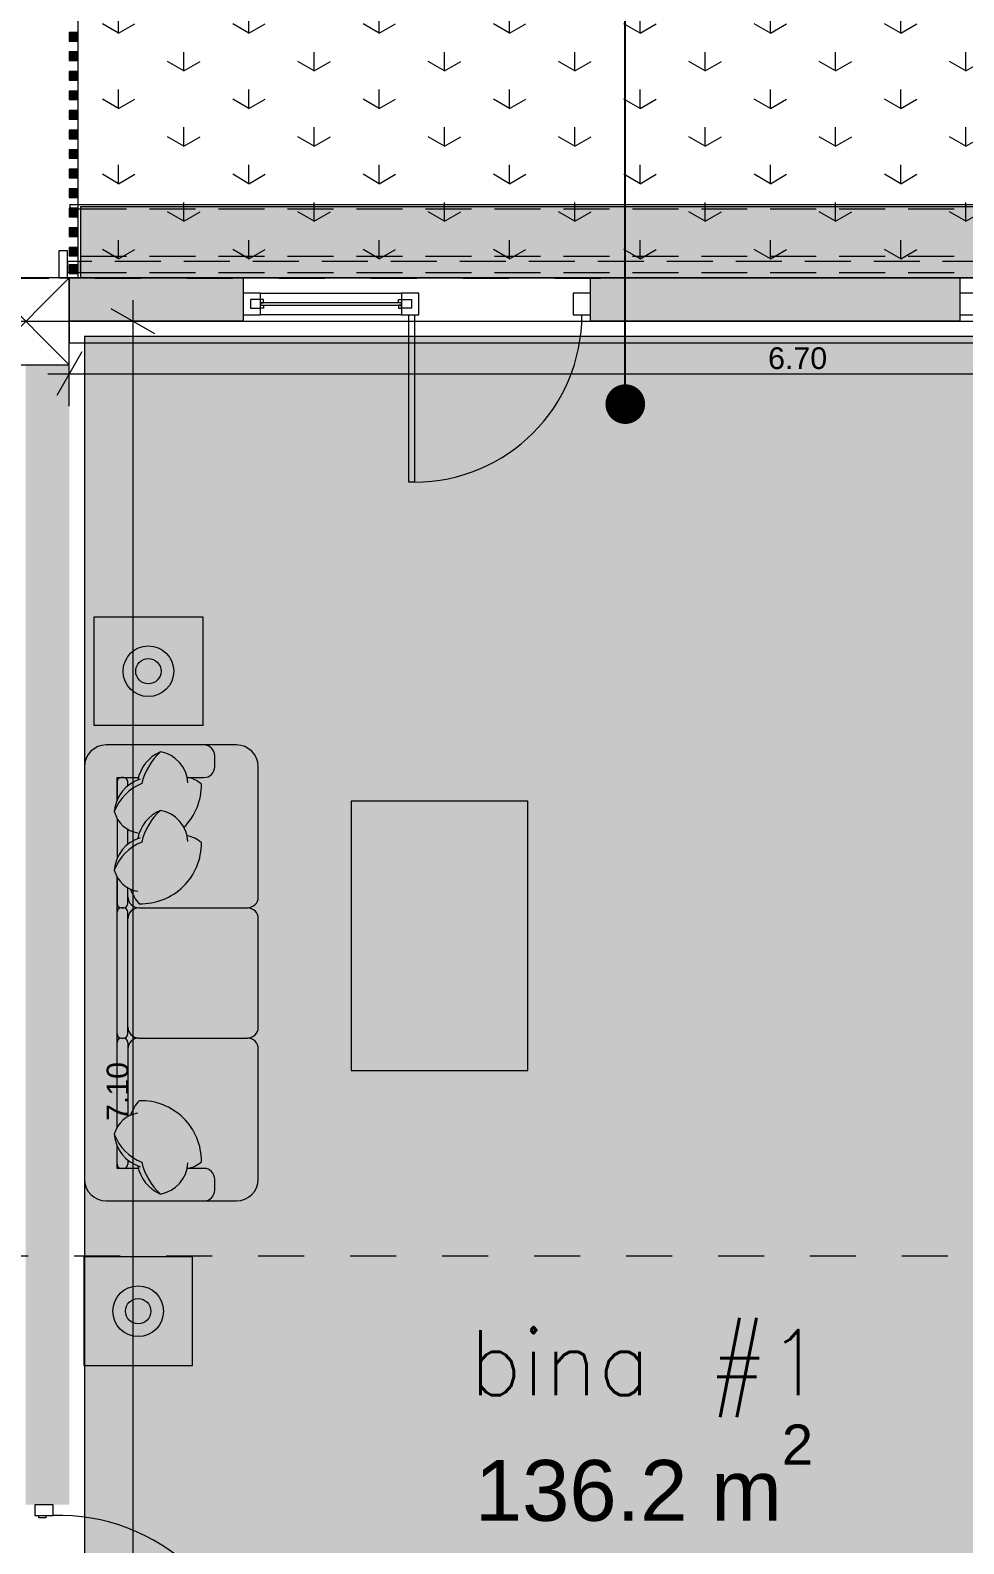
# Model space of a CAD drawing. Header units: millimetres. Extents: x 475616349 to 476941521, y 4620115302 to 4621446928.
# Drawn here: x 476532328 to 476536625, y 4620394034 to 4620401004 of the extents above; entities that cross this region are included whole.
import ezdxf

# ---------------------------------------------------------------- set-up
doc = ezdxf.new("R2010")
doc.units = ezdxf.units.MM
doc.header["$MEASUREMENT"] = 0
doc.linetypes.add('Dashed', pattern=[423.333333, 211.666667, -211.666667])
doc.linetypes.add('Hidden Line', pattern=[317.5, 211.666667, -105.833333])
for name, color, linetype, lineweight in [('2D Drafting - General_Pen_No__1_Pen_No__7', 7, 'Continuous', 0), ('2D Drafting - General_Pen_No__1_Pen_No__7_Pen_No__7', 7, 'Continuous', 0), ('2D Drafting - General_Pen_No__250_Pen_No__7_Pen_No__250', 7, 'Continuous', 0), ('2D Drafting - General_Pen_No__250_Pen_No__7_Pen_No__7', 7, 'Continuous', 0), ('2D Drafting - General_Pen_No__7_Pen_No__7_Pen_No__7', 7, 'Continuous', 0), ('Annotation - Text_Pen_No__7_Pen_No__142', 142, 'Continuous', 0), ('Doors_Pen_No__7_Pen_No__7_Pen_No__7', 7, 'Continuous', 0), ('G-Anno-Nplt_Pen_No__142', 142, 'Continuous', 0), ('G-Anno-Nplt_Pen_No__151', 151, 'Continuous', 0), ('G-Anno-Nplt_Pen_No__4', 7, 'Continuous', 0), ('kar-panjara_Pen_No__7_Pen_No__7_Pen_No__7', 7, 'Continuous', 0), ('New_0_Pen_No__250_Pen_No__255', 255, 'Continuous', 0), ('New_0_Pen_No__250_Pen_No__7', 7, 'Continuous', 0), ('New_0_Pen_No__5', 5, 'Continuous', 0), ('New_0_Pen_No__7', 7, 'Continuous', 0), ('New_2D Drafting - General_Pen_No__250_Pen_No__7_Pen_No__112', 112, 'Continuous', 0), ('New_2D Drafting - General_Pen_No__250_Pen_No__7_Pen_No__4', 7, 'Continuous', 0), ('New_2D Drafting - General_Pen_No__2_Pen_No__250', 7, 'Continuous', 0), ('New_Interior - Furniture _Pen_No__250', 7, 'Continuous', 0), ('New_Interior - Furniture _Pen_No__255', 255, 'Continuous', 0), ('New_shenobebi_Pen_No__1', 1, 'Continuous', 0), ('zoma_Pen_No__4', 7, 'Continuous', 0), ('zoma_Pen_No__5_Pen_No__5', 5, 'Continuous', 0)]:
    doc.layers.add(name, color=color, linetype=linetype, lineweight=lineweight)
doc.layers.add('zoma', color=7, linetype='Continuous')
doc.styles.add('GENERATED_STYLE_1', font='arial.ttf')
doc.styles.add('GENERATED_STYLE_2', font='arial.ttf')
doc.dimstyles.new('GENERATED_STYLE__41', dxfattribs={"dimtxt": 100, "dimasz": 152, "dimexe": 0.18, "dimexo": 3, "dimgap": 0.09, "dimtad": 1, "dimtih": 1, "dimtoh": 1, "dimlfac": 0.001, "dimzin": 0, "dimdsep": 46, "dimtxsty": 'GENERATED_STYLE_2', "dimblk": 'ARROWHEAD_2', "dimblk1": 'ARROWHEAD_2', "dimblk2": 'ARROWHEAD_2', "dimcen": 0.09, "dimclrd": 7, "dimclre": 7, "dimclrt": 7, "dimadec": 0, "dimazin": 0, "dimtfac": 1, "dimtdec": 4, "dimtmove": 0, "dimatfit": 3, "dimfxl": 1, "dimtolj": 1, "dimtzin": 0, "dimarcsym": 0})
doc.dimstyles.new('GENERATED_STYLE__43', dxfattribs={"dimtxt": 100, "dimasz": 152, "dimexe": 0.18, "dimexo": 3, "dimgap": 0.09, "dimtad": 1, "dimlfac": 0.001, "dimzin": 0, "dimdsep": 46, "dimtxsty": 'GENERATED_STYLE_2', "dimblk": 'ARROWHEAD_2', "dimblk1": 'ARROWHEAD_2', "dimblk2": 'ARROWHEAD_2', "dimcen": 0.09, "dimclrd": 7, "dimclre": 7, "dimclrt": 7, "dimadec": 0, "dimazin": 0, "dimtfac": 1, "dimtdec": 4, "dimtmove": 0, "dimatfit": 3, "dimfxl": 1, "dimtolj": 1, "dimtzin": 0, "dimarcsym": 0})
doc.dimstyles.new('GENERATED_STYLE__47', dxfattribs={"dimtxt": 0.18, "dimasz": 364.8, "dimexe": 0.18, "dimexo": 0.0625, "dimgap": 0.09, "dimtad": 0, "dimtih": 1, "dimtoh": 1, "dimdec": 4, "dimzin": 0, "dimdsep": 46, "dimcen": 0.09, "dimadec": 0, "dimazin": 0, "dimtfac": 1, "dimtdec": 4, "dimtmove": 0, "dimatfit": 3, "dimldrblk": 'ARROWHEAD_11', "dimfxl": 1, "dimtolj": 1, "dimtzin": 0, "dimarcsym": 0})

# ---------------------------------------------------------------- blocks, each defined once
blk = doc.blocks.new('*D1921', base_point=(476577134.1, 4620325125.7))
at = {"layer": 'zoma_Pen_No__4', "color": 7, "linetype": 'Continuous', "lineweight": 0, "transparency": 16777216}
for p, q in [((476532564.9, 4620399522.2), (476532449.4, 4620399322.2)), ((476532507.1, 4620399272.2), (476532507.1, 4620399572.2)), ((476539149.4, 4620399322.2), (476539264.9, 4620399522.2)), ((476539207.1, 4620399272.2), (476539207.1, 4620399572.2)), ((476532409.3, 4620399422.2), (476532507.1, 4620399422.2)), ((476532507.1, 4620399422.2), (476539207.1, 4620399422.2)), ((476539207.1, 4620399422.2), (476539304.9, 4620399422.2))]:
    blk.add_line(p, q, dxfattribs=at)
at = {"layer": 'zoma_Pen_No__4', "color": 7, "lineweight": 0, "transparency": 16777216, "insert": (476535724.1, 4620399442.2), "char_height": 100, "attachment_point": 7, "style": 'GENERATED_STYLE_2'}
blk.add_mtext('\\A1;{\\pql;\\fArial CYR|b0|i0|c204|p34;6.70}', dxfattribs=at)
blk = doc.blocks.new('ARROWHEAD_2')
at = {"color": 0, "linetype": 'Continuous', "lineweight": 0}
for p, q in [((-0.378, -0.655), (0.378, 0.655)), ((0, 0), (-1, 0))]:
    blk.add_line(p, q, dxfattribs=at)
blk = doc.blocks.new('*D1922', base_point=(476577134.1, 4620325125.7))
at = {"layer": 'zoma_Pen_No__4', "color": 7, "linetype": 'Continuous', "lineweight": 0, "transparency": 16777216}
for p, q in [((476532800.8, 4620399663.5), (476532800.8, 4620399761.3)), ((476532950.8, 4620399663.5), (476532650.8, 4620399663.5)), ((476532900.8, 4620399605.7), (476532700.8, 4620399721.2)), ((476532800.8, 4620392563.5), (476532800.8, 4620399663.5)), ((476532700.8, 4620392621.2), (476532900.8, 4620392505.7)), ((476532950.8, 4620392563.5), (476532650.8, 4620392563.5)), ((476532800.8, 4620392465.7), (476532800.8, 4620392563.5))]:
    blk.add_line(p, q, dxfattribs=at)
at = {"layer": 'zoma_Pen_No__4', "color": 7, "lineweight": 0, "transparency": 16777216, "insert": (476532780.8, 4620395980.4), "char_height": 100, "attachment_point": 7, "rotation": 90, "style": 'GENERATED_STYLE_2'}
blk.add_mtext('\\A1;{\\pql;\\fArial CYR|b0|i0|c204|p34;7.10}', dxfattribs=at)
blk = doc.blocks.new('ARROWHEAD_11')
at = {"color": 0, "linetype": 'Continuous', "lineweight": 0}
blk.add_line((0, 0), (-1, 0), dxfattribs=at)
at = {"color": 0, "linetype": 'Continuous', "lineweight": 0, "const_width": 0.25, "flags": 128}
blk.add_lwpolyline([(-0.125, 0, 1), (0.125, 0, 1)], format="xyb", close=True, dxfattribs=at)

msp = doc.modelspace()

# ---------------------------------------------------------------- hatches: boundary and pattern name
at = {"layer": '2D Drafting - General_Pen_No__250_Pen_No__7_Pen_No__7', "linetype": 'Continuous', "lineweight": 0}
for points in [[(476533307.135, 4620399663.476), (476532507.131, 4620399663.476), (476532507.131, 4620399863.476), (476533307.135, 4620399863.476)], [(476536607.131, 4620399663.476), (476534907.135, 4620399663.476), (476534907.135, 4620399863.476), (476536607.131, 4620399863.476)], [(476532307.131, 4620399463.476), (476532307.131, 4620394423.476), (476532507.131, 4620394423.476), (476532507.131, 4620399463.476)], [(476532507.131, 4620399463.476), (476532307.131, 4620399463.476), (476532307.131, 4620394213.476), (476532507.131, 4620394213.476)]]:
    msp.add_hatch(color=7, dxfattribs=at).paths.add_polyline_path(points)
at = {"layer": 'G-Anno-Nplt_Pen_No__151', "linetype": 'Continuous', "lineweight": 0, "true_color": 0x1f2f3f}
h = msp.add_hatch(color=169, dxfattribs=at)
h.paths.add_polyline_path([(476528307.131, 4620392663.476), (476528307.131, 4620389115.315), (476528377.131, 4620389115.315), (476528377.131, 4620383133.477), (476532037.131, 4620383133.477), (476532037.131, 4620383333.476), (476532237.131, 4620383333.476), (476532237.131, 4620384733.472), (476539137.131, 4620384733.472), (476539137.131, 4620387635.125), (476539207.131, 4620387635.125), (476539207.131, 4620389063.476), (476538586.943, 4620389063.476), (476538586.943, 4620389463.476), (476538586.943, 4620389533.476), (476539137.131, 4620389533.476), (476539137.131, 4620391557.784), (476539137.13, 4620392493.476), (476538937.131, 4620392493.476), (476538937.131, 4620392793.476), (476538737.131, 4620392793.476), (476538737.131, 4620393473.664), (476539137.13, 4620393473.664), (476539137.13, 4620399393.476), (476538937.131, 4620399393.476), (476538937.131, 4620399593.476), (476532577.131, 4620399593.476), (476532577.131, 4620392493.476), (476532397.131, 4620392493.476), (476532397.131, 4620392563.476), (476532206.863, 4620392563.476), (476532206.863, 4620392493.476), (476532206.863, 4620392266.734), (476531516.943, 4620392266.734), (476531516.943, 4620392663.476)])
h.paths.add_polyline_path([(476532507.131, 4620389063.476), (476532107.131, 4620389063.476), (476532107.131, 4620389463.476), (476532507.131, 4620389463.476)], flags=0)
at = {"layer": 'New_0_Pen_No__250_Pen_No__255', "linetype": 'Continuous', "lineweight": 0}
for points in [[(476532547.427, 4620400993.772), (476532507.131, 4620400993.772), (476532507.131, 4620400954.119), (476532547.427, 4620400954.119)], [(476532547.427, 4620400903.772), (476532507.131, 4620400903.772), (476532507.131, 4620400864.119), (476532547.427, 4620400864.119)], [(476532547.427, 4620400813.772), (476532507.131, 4620400813.772), (476532507.131, 4620400774.119), (476532547.427, 4620400774.119)], [(476532547.427, 4620400723.772), (476532507.131, 4620400723.772), (476532507.131, 4620400684.119), (476532547.427, 4620400684.119)], [(476532547.427, 4620400633.772), (476532507.131, 4620400633.772), (476532507.131, 4620400594.119), (476532547.427, 4620400594.119)], [(476532547.427, 4620400543.772), (476532507.131, 4620400543.772), (476532507.131, 4620400504.119), (476532547.427, 4620400504.119)], [(476532547.427, 4620400453.772), (476532507.131, 4620400453.772), (476532507.131, 4620400414.119), (476532547.427, 4620400414.119)], [(476532547.427, 4620400363.772), (476532507.131, 4620400363.772), (476532507.131, 4620400324.119), (476532547.427, 4620400324.119)], [(476532547.427, 4620400273.772), (476532507.131, 4620400273.772), (476532507.131, 4620400234.119), (476532547.427, 4620400234.119)], [(476532547.427, 4620400183.772), (476532507.131, 4620400183.772), (476532507.131, 4620400144.119), (476532547.427, 4620400144.119)], [(476532547.427, 4620400093.772), (476532507.131, 4620400093.772), (476532507.131, 4620400054.119), (476532547.427, 4620400054.119)], [(476532547.427, 4620400003.772), (476532507.131, 4620400003.772), (476532507.131, 4620399964.119), (476532547.427, 4620399964.119)], [(476532547.427, 4620399923.129), (476532507.131, 4620399923.129), (476532507.131, 4620399883.475), (476532547.427, 4620399883.475)]]:
    msp.add_hatch(color=255, dxfattribs=at).paths.add_polyline_path(points)
at = {"layer": 'New_2D Drafting - General_Pen_No__250_Pen_No__7_Pen_No__112', "linetype": 'Continuous', "lineweight": 0}
h = msp.add_hatch(dxfattribs=at)
h.set_pattern_fill('GRASS', color=112, style=0, pattern_type=2)
h.set_pattern_definition([(90, (476577134.1, 4620325125.74), (-600, 0), [86.6025, -259.8076]), (90, (476577434.1, 4620325298.95), (-600, 0), [86.6025, -259.8076]), (30, (476577134.1, 4620325125.74), (-300, 519.6152), [86.6025, -259.8076]), (30, (476577134.1, 4620325472.15), (-300, 519.6152), [86.6025, -259.8076]), (150, (476577134.1, 4620325125.74), (300, 519.6152), [86.6025, -259.8076]), (150, (476577134.1, 4620325472.15), (300, 519.6152), [86.6025, -259.8076])])
h.paths.add_polyline_path([(476532547.427, 4620399863.476), (476539307.131, 4620399863.476), (476539307.131, 4620402463.476), (476532547.427, 4620402463.476)])
at = {"layer": 'New_Interior - Furniture _Pen_No__255', "linetype": 'Continuous', "lineweight": 0}
msp.add_hatch(color=255, dxfattribs=at).paths.add_polyline_path([(476532559.361, 4620399863.476), (476539279.361, 4620399863.476), (476539279.361, 4620400190.853), (476532559.361, 4620400190.853)])

# ---------------------------------------------------------------- linework, layer by layer
at = {"layer": '2D Drafting - General_Pen_No__1_Pen_No__7', "color": 7, "linetype": 'Continuous', "lineweight": 0}
for p, q in [((476532507.131, 4620399463.476), (476532107.131, 4620399863.476)), ((476532107.131, 4620399463.476), (476532507.131, 4620399863.476))]:
    msp.add_line(p, q, dxfattribs=at)
at = {"layer": '2D Drafting - General_Pen_No__1_Pen_No__7', "color": 7, "linetype": 'Continuous', "lineweight": 0, "flags": 128}
for points in [[(476532107.131, 4620399463.476), (476532507.131, 4620399463.476), (476532507.131, 4620399863.476), (476532107.131, 4620399863.476)], [(476532507.131, 4620399563.476), (476539007.131, 4620399563.476), (476539007.131, 4620399863.476), (476532507.131, 4620399863.476)]]:
    msp.add_lwpolyline(points, close=True, dxfattribs=at)
at = {"layer": '2D Drafting - General_Pen_No__1_Pen_No__7_Pen_No__7', "color": 7, "linetype": 'Continuous', "lineweight": 0}
msp.add_arc((476532458.162, 4620393271.198), 893.239, 1.603806, 91.603806, dxfattribs=at)
at = {"layer": '2D Drafting - General_Pen_No__250_Pen_No__7_Pen_No__250', "color": 7, "linetype": 'Continuous', "lineweight": 0, "flags": 128}
for points in [[(476533307.135, 4620399663.476), (476532507.131, 4620399663.476), (476532507.131, 4620399863.476), (476533307.135, 4620399863.476)], [(476536607.131, 4620399663.476), (476534907.135, 4620399663.476), (476534907.135, 4620399863.476), (476536607.131, 4620399863.476)]]:
    msp.add_lwpolyline(points, close=True, dxfattribs=at)
at = {"layer": '2D Drafting - General_Pen_No__7_Pen_No__7_Pen_No__7', "color": 7, "linetype": 'Continuous', "lineweight": 0, "flags": 128}
msp.add_lwpolyline([(476533387.135, 4620399793.249), (476534037.135, 4620399793.22), (476534037.131, 4620399693.281), (476533387.131, 4620399693.31)], close=True, dxfattribs=at)
at = {"layer": '2D Drafting - General_Pen_No__7_Pen_No__7_Pen_No__7', "color": 7, "linetype": 'Continuous', "lineweight": 0}
msp.add_arc((476534096.82, 4620399693.268), 770.311, 269.9974687, 359.994289, dxfattribs=at)
at = {"layer": 'Doors_Pen_No__7_Pen_No__7_Pen_No__7', "color": 7, "linetype": 'Continuous', "lineweight": 0, "flags": 128}
for points in [[(476534070.153, 4620399693.27), (476534096.82, 4620399693.268), (476534096.786, 4620398922.957), (476534070.119, 4620398922.958)], [(476532348.495, 4620394213.476), (476532348.495, 4620394164.087), (476532433.162, 4620394164.087), (476532433.162, 4620394213.476)], [(476532366.495, 4620394152.976), (476532366.495, 4620394164.087), (476532399.829, 4620394164.087), (476532399.829, 4620394152.976)]]:
    msp.add_lwpolyline(points, close=True, dxfattribs=at)
at = {"layer": 'G-Anno-Nplt_Pen_No__4', "color": 7, "linetype": 'Continuous', "lineweight": 0, "flags": 128}
msp.add_lwpolyline([(476539137.13, 4620393473.664), (476539137.13, 4620399393.476), (476538937.131, 4620399393.476), (476538937.131, 4620399593.476), (476532577.131, 4620399593.476), (476532577.131, 4620392493.476)], dxfattribs=at)
at = {"layer": 'kar-panjara_Pen_No__7_Pen_No__7_Pen_No__7', "color": 7, "linetype": 'Continuous', "lineweight": 0, "flags": 128}
for points in [[(476533387.135, 4620399793.249), (476533307.135, 4620399793.253), (476533307.131, 4620399693.253), (476533387.131, 4620399693.249)], [(476534117.135, 4620399793.278), (476534037.135, 4620399793.281), (476534037.131, 4620399693.281), (476534117.131, 4620399693.278)], [(476534907.135, 4620399793.2), (476534827.135, 4620399793.204), (476534827.131, 4620399693.204), (476534907.131, 4620399693.2)], [(476536687.131, 4620399793.287), (476536607.131, 4620399793.291), (476536607.126, 4620399693.291), (476536687.126, 4620399693.287)], [(476533342.132, 4620399723.312), (476533387.132, 4620399723.31), (476533387.133, 4620399738.31), (476533387.133, 4620399748.31), (476533402.133, 4620399748.309), (476533402.134, 4620399763.309), (476533342.134, 4620399763.312)], [(476533402.132, 4620399723.309), (476533387.132, 4620399723.31), (476533387.133, 4620399738.31), (476533402.133, 4620399738.309)], [(476533387.133, 4620399738.31), (476534037.133, 4620399738.281), (476534037.133, 4620399748.281), (476533387.133, 4620399748.31)], [(476534022.132, 4620399723.282), (476534037.132, 4620399723.281), (476534037.133, 4620399738.281), (476534022.133, 4620399738.282)], [(476534082.132, 4620399723.279), (476534037.132, 4620399723.281), (476534037.133, 4620399738.281), (476534037.133, 4620399748.281), (476534022.133, 4620399748.282), (476534022.134, 4620399763.282), (476534082.134, 4620399763.279)]]:
    msp.add_lwpolyline(points, close=True, dxfattribs=at)
at = {"layer": 'New_0_Pen_No__250_Pen_No__7', "color": 7, "linetype": 'Continuous', "lineweight": 0, "flags": 128}
for points in [[(476532547.427, 4620400993.772), (476532507.131, 4620400993.772), (476532507.131, 4620400954.119), (476532547.427, 4620400954.119)], [(476532547.427, 4620400903.772), (476532507.131, 4620400903.772), (476532507.131, 4620400864.119), (476532547.427, 4620400864.119)], [(476532547.427, 4620400813.772), (476532507.131, 4620400813.772), (476532507.131, 4620400774.119), (476532547.427, 4620400774.119)], [(476532547.427, 4620400723.772), (476532507.131, 4620400723.772), (476532507.131, 4620400684.119), (476532547.427, 4620400684.119)], [(476532547.427, 4620400633.772), (476532507.131, 4620400633.772), (476532507.131, 4620400594.119), (476532547.427, 4620400594.119)], [(476532547.427, 4620400543.772), (476532507.131, 4620400543.772), (476532507.131, 4620400504.119), (476532547.427, 4620400504.119)], [(476532547.427, 4620400453.772), (476532507.131, 4620400453.772), (476532507.131, 4620400414.119), (476532547.427, 4620400414.119)], [(476532547.427, 4620400363.772), (476532507.131, 4620400363.772), (476532507.131, 4620400324.119), (476532547.427, 4620400324.119)], [(476532547.427, 4620400273.772), (476532507.131, 4620400273.772), (476532507.131, 4620400234.119), (476532547.427, 4620400234.119)], [(476532547.427, 4620400183.772), (476532507.131, 4620400183.772), (476532507.131, 4620400144.119), (476532547.427, 4620400144.119)], [(476532547.427, 4620400093.772), (476532507.131, 4620400093.772), (476532507.131, 4620400054.119), (476532547.427, 4620400054.119)], [(476532547.427, 4620400003.772), (476532507.131, 4620400003.772), (476532507.131, 4620399964.119), (476532547.427, 4620399964.119)], [(476532547.427, 4620399923.129), (476532507.131, 4620399923.129), (476532507.131, 4620399883.475), (476532547.427, 4620399883.475)]]:
    msp.add_lwpolyline(points, close=True, dxfattribs=at)
at = {"layer": 'New_0_Pen_No__5', "color": 5, "linetype": 'Dashed', "lineweight": 0}
msp.add_lwpolyline([(476540319.517, 4620379828.279), (476517736.94, 4620379869.614), (476517737.701, 4620377898.138), (476443850.929, 4620377847.19), (476443885.171, 4620375389.541), (476416915.887, 4620375370.601), (476416915.604, 4620393128.722), (476435839.851, 4620399837.31), (476483942.245, 4620399855.884), (476540368.663, 4620399863.476)], close=True, dxfattribs=at)
at = {"layer": 'New_0_Pen_No__7', "color": 7, "linetype": 'Continuous', "lineweight": 0}
for p, q in [((476532621.406, 4620398301.909), (476533121.406, 4620398301.909)), ((476532621.406, 4620397801.909), (476532621.406, 4620398301.909)), ((476533121.406, 4620398301.909), (476533121.406, 4620397801.909)), ((476533121.406, 4620397801.909), (476532621.406, 4620397801.909)), ((476533277.131, 4620397712.325), (476532677.131, 4620397712.325)), ((476533177.131, 4620397612.325), (476533177.131, 4620397662.325)), ((476532577.131, 4620397612.325), (476532577.131, 4620395712.325)), ((476532727.131, 4620397562.325), (476532825.393, 4620397562.325)), ((476532727.131, 4620397457.139), (476532727.131, 4620397562.325)), ((476532757.131, 4620397562.325), (476532747.131, 4620397562.325)), ((476533049.662, 4620397562.325), (476533127.131, 4620397562.325)), ((476533377.131, 4620397012.325), (476533377.131, 4620397612.325)), ((476532727.131, 4620397542.325), (476532727.131, 4620397457.139)), ((476532777.131, 4620397524.17), (476532777.131, 4620397542.325)), ((476532727.131, 4620397373.957), (476532727.131, 4620397187.791)), ((476532777.131, 4620397254.821), (476532777.131, 4620397323.61)), ((476532727.131, 4620395950.693), (476532727.131, 4620397104.609)), ((476532727.131, 4620397104.609), (476532727.131, 4620396982.325)), ((476532777.131, 4620396982.325), (476532777.131, 4620397054.262)), ((476532757.131, 4620396962.325), (476532747.131, 4620396962.325)), ((476532747.131, 4620396962.325), (476532757.131, 4620396962.325)), ((476532777.131, 4620396382.325), (476532777.131, 4620396942.325)), ((476532827.131, 4620396962.325), (476533327.131, 4620396962.325)), ((476533377.131, 4620396412.325), (476533377.131, 4620396912.325)), ((476532747.131, 4620396362.325), (476532757.131, 4620396362.325)), ((476532747.131, 4620396362.325), (476532757.131, 4620396362.325)), ((476532777.131, 4620396342.325), (476532777.131, 4620396001.04)), ((476532827.131, 4620396362.325), (476533327.131, 4620396362.325)), ((476533377.131, 4620395712.325), (476533377.131, 4620396312.325)), ((476532727.131, 4620395762.325), (476532727.131, 4620395867.511)), ((476532727.131, 4620395782.325), (476532727.131, 4620395867.511)), ((476532825.393, 4620395762.325), (476532727.131, 4620395762.325)), ((476532757.131, 4620395762.325), (476532747.131, 4620395762.325)), ((476532777.131, 4620395800.481), (476532777.131, 4620395782.325)), ((476533127.131, 4620395762.325), (476533049.662, 4620395762.325)), ((476533177.131, 4620395662.325), (476533177.131, 4620395712.325)), ((476532677.131, 4620395612.325), (476533277.131, 4620395612.325))]:
    msp.add_line(p, q, dxfattribs=at)
for points in [[(476534618.526, 4620397453.599), (476533804.779, 4620397453.599), (476533804.779, 4620396212.894), (476534618.526, 4620396212.894)], [(476533074.413, 4620395354.6), (476532574.413, 4620395354.6), (476532574.413, 4620394854.6), (476533074.413, 4620394854.6)]]:
    msp.add_lwpolyline(points, close=True, dxfattribs=at)
for centre, radius in [((476532871.406, 4620398051.909), 116.667), ((476532871.406, 4620398051.909), 58.333), ((476532824.413, 4620395104.6), 116.667), ((476532824.413, 4620395104.6), 58.333)]:
    msp.add_circle(centre, radius, dxfattribs=at)
for centre, radius, start, end in [((476532677.131, 4620397612.325), 100, 90, 180), ((476533127.131, 4620397662.325), 50, 0, 90), ((476533277.131, 4620397612.325), 100, 0, 90), ((476532996.683, 4620397518.024), 176.927, 113.3151507, 169.3613332), ((476533125.598, 4620397465.192), 293.149, 132.7367709, 166.3508391), ((476532902.059, 4620397531.796), 150.728, 2.0671722, 80.6071544), ((476532747.131, 4620397542.325), 20, 90, 180), ((476532757.131, 4620397542.325), 20, 0, 90), ((476533037.239, 4620397449.932), 113.183, 46.1116003, 83.7097495), ((476533127.131, 4620397612.325), 50, 270, 0), ((476532884.431, 4620397391.967), 170.267, 107.2713625, 175.466822), ((476532921.934, 4620397328.933), 220.903, 111.5682532, 159.7406198), ((476532837.594, 4620397528.692), 278.124, 315.2882671, 0.5789324), ((476532841.167, 4620397437.207), 130.403, 194.1063943, 262.2319785), ((476532996.683, 4620397248.676), 176.927, 113.3151507, 169.3613331), ((476533125.598, 4620397195.844), 293.149, 132.736771, 166.3508393), ((476532902.059, 4620397262.448), 150.728, 2.067172, 80.6071542), ((476532884.431, 4620397122.619), 170.267, 107.2713623, 175.4668219), ((476533037.239, 4620397180.584), 113.183, 46.1116003, 83.7097495), ((476532921.934, 4620397059.584), 220.903, 111.5682529, 159.7406196), ((476532837.594, 4620397259.344), 278.124, 268.2850151, 0.5789325), ((476532841.167, 4620397167.859), 130.403, 194.106394, 262.2319787), ((476532827.131, 4620397012.325), 50, 180, 270), ((476532944.637, 4620397094.693), 161.732, 196.7792787, 224.4944741), ((476533327.131, 4620397012.325), 50, 270, 0), ((476532747.131, 4620396982.325), 20, 180, 270), ((476532747.131, 4620396942.325), 20, 90, 180), ((476532757.131, 4620396982.325), 20, 270, 0), ((476532757.131, 4620396942.325), 20, 0, 90), ((476532827.131, 4620396912.325), 50, 90, 180), ((476533327.131, 4620396912.325), 50, 0, 90), ((476532747.131, 4620396382.325), 20, 180, 270), ((476532757.131, 4620396382.325), 20, 270, 0), ((476532827.131, 4620396412.325), 50, 180, 270), ((476533327.131, 4620396412.325), 50, 270, 0), ((476532747.131, 4620396342.325), 20, 90, 180), ((476532757.131, 4620396342.325), 20, 0, 90), ((476532827.131, 4620396312.325), 50, 90, 180), ((476533327.131, 4620396312.325), 50, 0, 90), ((476532944.637, 4620395960.609), 161.732, 135.5055255, 163.220721), ((476532837.594, 4620395795.958), 278.124, 359.4210672, 91.7149844), ((476532841.167, 4620395887.444), 130.403, 97.7680208, 165.8936054), ((476532884.431, 4620395932.683), 170.267, 184.5331775, 252.728637), ((476532921.934, 4620395995.718), 220.903, 200.2593797, 248.4317465), ((476532747.131, 4620395782.325), 20, 180, 270), ((476532757.131, 4620395782.325), 20, 270, 0), ((476532996.683, 4620395806.626), 176.927, 190.6386663, 246.6848488), ((476533125.598, 4620395859.459), 293.149, 193.6491603, 227.2632286), ((476532902.059, 4620395792.854), 150.728, 279.3928452, 357.9328273), ((476533037.239, 4620395874.718), 113.183, 276.2902503, 313.8883997), ((476533127.131, 4620395712.325), 50, 0, 90), ((476532677.131, 4620395712.325), 100, 180, 270), ((476533277.131, 4620395712.325), 100, 270, 0), ((476533127.131, 4620395662.325), 50, 270, 0)]:
    msp.add_arc(centre, radius, start, end, dxfattribs=at)
at = {"layer": 'New_2D Drafting - General_Pen_No__250_Pen_No__7_Pen_No__4', "color": 7, "linetype": 'Continuous', "lineweight": 0, "flags": 128}
msp.add_lwpolyline([(476532547.427, 4620399863.476), (476539307.131, 4620399863.476), (476539307.131, 4620402463.476), (476532547.427, 4620402463.476)], close=True, dxfattribs=at)
at = {"layer": 'New_Interior - Furniture _Pen_No__250', "color": 7, "linetype": 'Continuous', "lineweight": 0}
for p, q in [((476532509.361, 4620400200.853), (476539329.361, 4620400200.853)), ((476532509.361, 4620400200.853), (476532509.361, 4620400180.853)), ((476532509.361, 4620400180.853), (476532559.361, 4620400180.853)), ((476532499.361, 4620399988.476), (476532459.361, 4620399988.476)), ((476532459.361, 4620399988.476), (476532459.361, 4620399863.476)), ((476532499.361, 4620399863.476), (476532499.361, 4620399988.476)), ((476532559.361, 4620399938.476), (476532499.361, 4620399938.476)), ((476532499.361, 4620399938.476), (476532499.361, 4620399888.476)), ((476532559.361, 4620399888.476), (476532559.361, 4620399938.476)), ((476532459.361, 4620399863.476), (476532499.361, 4620399863.476)), ((476532499.361, 4620399888.476), (476532559.361, 4620399888.476))]:
    msp.add_line(p, q, dxfattribs=at)
at = {"layer": 'New_Interior - Furniture _Pen_No__250', "color": 7, "linetype": 'Hidden Line', "lineweight": 0}
for p, q in [((476532559.361, 4620400180.853), (476539279.361, 4620400180.853)), ((476532559.361, 4620399963.476), (476539279.361, 4620399963.476)), ((476539279.361, 4620399938.476), (476532559.361, 4620399938.476)), ((476532559.361, 4620399938.476), (476532559.361, 4620399888.476)), ((476532559.361, 4620399888.476), (476539279.361, 4620399888.476))]:
    msp.add_line(p, q, dxfattribs=at)
at = {"layer": 'New_Interior - Furniture _Pen_No__250', "color": 7, "linetype": 'Continuous', "lineweight": 0}
msp.add_lwpolyline([(476532559.361, 4620399863.476), (476539279.361, 4620399863.476), (476539279.361, 4620400190.853), (476532559.361, 4620400190.853)], close=True, dxfattribs=at)
at = {"layer": 'New_shenobebi_Pen_No__1', "color": 1, "linetype": 'Dashed', "lineweight": 0}
msp.add_lwpolyline([(476493160.331, 4620395359.178), (476544233.545, 4620395359.178)], dxfattribs=at)
at = {"layer": 'zoma_Pen_No__5_Pen_No__5', "color": 5, "linetype": 'Continuous', "lineweight": 0}
msp.add_line((476493726.58, 4620399663.476), (476543612.961, 4620399663.476), dxfattribs=at)
msp.add_line((476493726.58, 4620399663.476), (476543612.961, 4620399663.476), dxfattribs=at)

# ---------------------------------------------------------------- texts
at = {"layer": 'Annotation - Text_Pen_No__7_Pen_No__142', "color": 142, "linetype": 'Continuous', "lineweight": 0, "insert": (476535163.774, 4620395017.336), "char_height": 300, "attachment_point": 2}
msp.add_mtext('\\A1;{\\pqc;\\Ftxt.shx;bina #\\Ftxt.shx;1}', dxfattribs=at)
at = {"layer": 'G-Anno-Nplt_Pen_No__142', "color": 142, "lineweight": 0, "insert": (476534374.236, 4620394135.39), "char_height": 280, "attachment_point": 7, "style": 'GENERATED_STYLE_1'}
msp.add_mtext('{\\fArial|b0|i0|c0|p34;136.2 m{\\H0.66x;\\S2^  ;}}', dxfattribs=at)

# ---------------------------------------------------------------- dimensions: what is measured, and where the dimension line sits
at = {"layer": 'zoma', "color": 7, "linetype": 'Continuous', "lineweight": 0}
dim = msp.add_linear_dim(base=(476532800.813, 4620399663.476), p1=(476532507.131, 4620392563.476), p2=(476532507.131, 4620399663.476), angle=90, dimstyle='GENERATED_STYLE__43', dxfattribs=at)
dim.commit()
dim.dimension.update_dxf_attribs({"geometry": '*D1922', "text_midpoint": (476532730.813, 4620396110.33), "dimtype": 160, "text_rotation": 90})
dim = msp.add_linear_dim(base=(476539207.131, 4620399422.151), p1=(476532507.131, 4620399663.476), p2=(476539207.131, 4620399463.476), dimstyle='GENERATED_STYLE__41', dxfattribs=at)
dim.commit()
dim.dimension.update_dxf_attribs({"geometry": '*D1921', "text_midpoint": (476535853.984, 4620399492.151), "dimtype": 160})

# ---------------------------------------------------------------- leaders
at = {"layer": 'New_2D Drafting - General_Pen_No__2_Pen_No__250', "color": 7, "linetype": 'Continuous', "lineweight": 0, "annotation_type": 0, "has_hookline": 1, "hookline_direction": 0, "text_width": 1933.333}
msp.add_leader([(476535066.739, 4620399281.897), (476535066.739, 4620406836.883), (476536166.649, 4620406836.883)], dimstyle='GENERATED_STYLE__47', dxfattribs=at)

doc.saveas('drawing.dxf')
